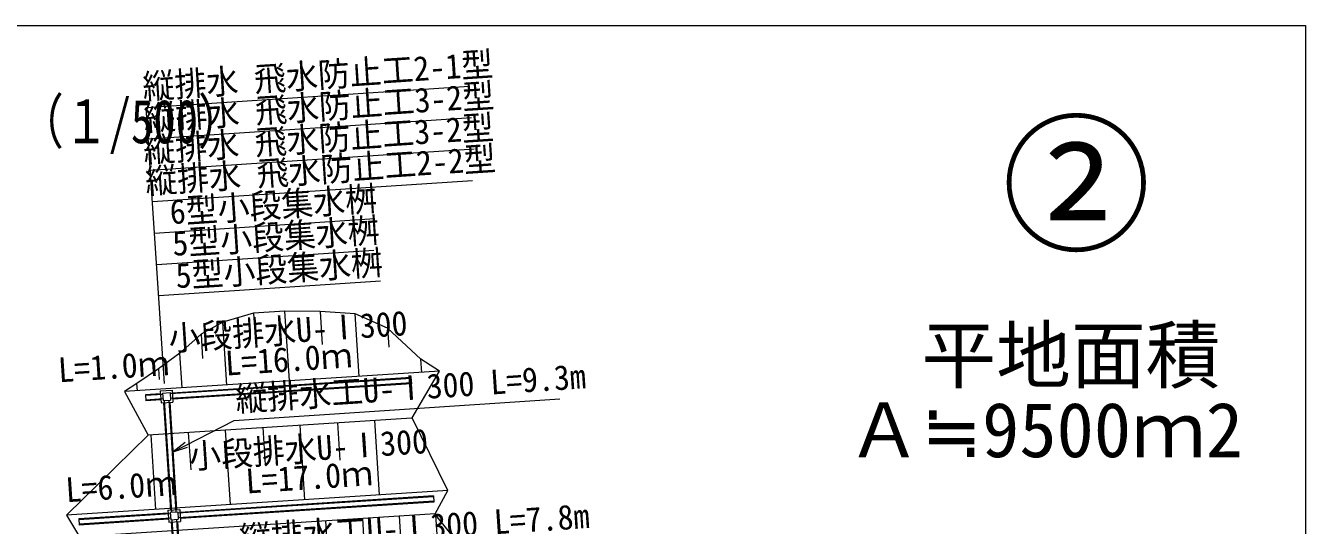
# Model space of a CAD drawing. Units: millimetres on the paper. Extents: x 0 to 420, y -60 to 297.
# Drawn here: x 248.7 to 420, y 230.1 to 297 of the extents above; entities that cross this region are included whole.
import ezdxf
from ezdxf.enums import TextEntityAlignment as Align

# ---------------------------------------------------------------- set-up
doc = ezdxf.new("R2010")
doc.units = ezdxf.units.MM
for name, color, linetype, lineweight in [('_0-3_①．雨水', 7, 'Continuous', 9), ('①．雨水', 7, 'Continuous', 9), ('造成地', 7, 'Continuous', 9)]:
    doc.layers.add(name, color=color, linetype=linetype, lineweight=lineweight)
doc.styles.add('ＭＳ ゴシック', font='')
doc.styles.get('ＭＳ ゴシック').set_extended_font_data('MS Gothic')

msp = doc.modelspace()

# ---------------------------------------------------------------- linework, layer by layer
at = {"layer": '_0-3_①．雨水'}
for p, q in [((308.12, 288.872), (264.882, 286.007)), ((267.324, 249.137), (264.882, 286.007)), ((308.398, 284.67), (265.16, 281.806)), ((308.777, 280.475), (265.438, 277.604)), ((308.545, 276.239), (265.717, 273.402)), ((295.484, 271.154), (265.995, 269.2)), ((295.345, 266.924), (266.274, 264.998)), ((296.252, 262.82), (266.548, 260.852)), ((276.667, 244.176), (320.229, 247.064)), ((268.472, 239.996), (276.667, 244.176)), ((270.102, 241.202), (268.472, 239.996)), ((268.472, 239.996), (270.405, 240.608))]:
    msp.add_line(p, q, dxfattribs=at)
at = {"layer": '①．雨水'}
for p, q in [((300.315, 249.795), (268.082, 247.715)), ((300.353, 249.197), (268.121, 247.116)), ((300.308, 249.905), (268.375, 247.844)), ((300.36, 249.087), (268.428, 247.026)), ((300.308, 249.905), (300.36, 249.087)), ((266.778, 247.741), (264.782, 247.612)), ((264.782, 247.612), (264.835, 246.794)), ((267.085, 247.65), (264.789, 247.502)), ((267.123, 247.052), (264.828, 246.903)), ((266.831, 246.923), (264.835, 246.794)), ((266.754, 248.122), (268.35, 248.225)), ((266.754, 248.122), (266.857, 246.525)), ((267.072, 247.842), (268.07, 247.906)), ((267.072, 247.842), (267.137, 246.844)), ((267.137, 246.844), (268.134, 246.908)), ((268.302, 231.896), (267.336, 246.856)), ((268.901, 231.935), (267.935, 246.895)), ((268.07, 247.906), (268.134, 246.908)), ((268.35, 248.225), (268.453, 246.628)), ((266.857, 246.525), (268.453, 246.628)), ((268.173, 232.189), (267.246, 246.55)), ((268.991, 232.241), (268.064, 246.603)), ((303.341, 233.958), (269.113, 231.748)), ((303.38, 233.359), (269.152, 231.15)), ((303.334, 234.068), (269.405, 231.877)), ((303.387, 233.249), (269.458, 231.059)), ((303.334, 234.068), (303.387, 233.249)), ((267.809, 231.774), (255.834, 231.001)), ((268.115, 231.684), (255.841, 230.892)), ((267.784, 232.164), (269.38, 232.267)), ((267.784, 232.164), (267.887, 230.567)), ((268.102, 231.884), (269.1, 231.948)), ((268.102, 231.884), (268.167, 230.886)), ((269.1, 231.948), (269.165, 230.95)), ((269.38, 232.267), (269.483, 230.67)), ((255.834, 231.001), (255.887, 230.183)), ((268.154, 231.085), (255.88, 230.293)), ((267.862, 230.956), (255.887, 230.183)), ((267.887, 230.567), (269.483, 230.67)), ((268.167, 230.886), (269.165, 230.95)), ((269.01, 219.216), (268.276, 230.592)), ((269.139, 218.924), (268.366, 230.899)), ((269.738, 218.962), (268.965, 230.937)), ((269.828, 219.269), (269.094, 230.645))]:
    msp.add_line(p, q, dxfattribs=at)
at = {"layer": '造成地'}
for p, q in [((0.484, 297.002), (420.029, 297.002)), ((420.029, 297.002), (420.029, -0.005)), ((283.45, 258.797), (279.256, 258.508)), ((284.053, 249.457), (283.45, 258.797)), ((288.141, 258.773), (283.45, 258.797)), ((288.141, 258.773), (288.427, 254.349)), ((292.854, 258.417), (288.141, 258.773)), ((275.12, 257.307), (272.215, 255.734)), ((279.256, 258.508), (275.12, 257.307)), ((275.661, 248.915), (275.12, 257.307)), ((279.256, 258.508), (279.542, 254.075)), ((293.393, 250.06), (292.854, 258.417)), ((297.172, 256.517), (292.854, 258.417)), ((272.215, 255.734), (269.374, 253.173)), ((272.215, 255.734), (272.426, 252.476)), ((297.172, 256.517), (297.336, 253.981)), ((301.635, 252.384), (297.172, 256.517)), ((269.374, 253.173), (266.503, 251.077)), ((269.674, 248.529), (269.374, 253.173)), ((301.75, 250.6), (301.635, 252.384)), ((304.126, 250.753), (301.635, 252.384)), ((304.126, 250.753), (261.962, 248.031)), ((266.503, 251.077), (263.622, 249.14)), ((266.503, 251.077), (266.595, 249.666)), ((300.475, 244.506), (304.126, 250.753)), ((263.622, 249.14), (261.962, 248.031)), ((263.687, 248.142), (263.622, 249.14)), ((300.315, 249.795), (268.082, 247.714)), ((300.353, 249.196), (268.121, 247.116)), ((300.308, 249.905), (268.375, 247.843)), ((300.36, 249.086), (268.427, 247.025)), ((300.308, 249.905), (300.36, 249.086)), ((261.962, 248.031), (265.144, 242.224)), ((266.778, 247.74), (264.782, 247.612)), ((264.782, 247.612), (264.835, 246.793)), ((267.085, 247.65), (264.789, 247.502)), ((267.123, 247.051), (264.828, 246.903)), ((266.831, 246.922), (264.835, 246.793)), ((266.754, 248.121), (268.35, 248.224)), ((266.754, 248.121), (266.856, 246.525)), ((267.072, 247.841), (268.07, 247.905)), ((267.072, 247.841), (267.137, 246.843)), ((267.137, 246.843), (268.134, 246.908)), ((268.302, 231.896), (267.336, 246.856)), ((268.901, 231.935), (267.935, 246.895)), ((268.07, 247.905), (268.134, 246.908)), ((268.35, 248.224), (268.453, 246.628)), ((266.856, 246.525), (268.453, 246.628)), ((268.173, 232.188), (267.246, 246.55)), ((268.991, 232.241), (268.064, 246.602)), ((300.389, 244.499), (265.144, 242.224)), ((286.121, 233.558), (285.477, 243.537)), ((290.467, 243.859), (290.789, 238.869)), ((296.1, 234.202), (295.456, 244.181)), ((305.256, 234.793), (300.475, 244.506)), ((265.144, 242.224), (254.189, 231.496)), ((266.163, 232.269), (265.519, 242.248)), ((270.509, 242.571), (270.831, 237.581)), ((276.142, 232.914), (275.498, 242.893)), ((280.488, 243.215), (280.81, 238.225)), ((305.256, 234.793), (254.189, 231.496)), ((303.533, 231.675), (305.256, 234.793)), ((303.341, 233.957), (269.113, 231.748)), ((303.38, 233.359), (269.152, 231.149)), ((303.334, 234.067), (269.405, 231.877)), ((303.387, 233.249), (269.458, 231.059)), ((303.334, 234.067), (303.387, 233.249)), ((254.189, 231.496), (255.925, 228.602)), ((267.809, 231.774), (255.834, 231.001)), ((268.115, 231.684), (255.841, 230.891)), ((303.533, 231.675), (255.925, 228.602)), ((267.784, 232.163), (269.38, 232.266)), ((267.784, 232.163), (267.887, 230.567)), ((268.102, 231.883), (269.1, 231.947)), ((268.102, 231.883), (268.167, 230.885)), ((269.1, 231.947), (269.165, 230.95)), ((269.38, 232.266), (269.483, 230.67)), ((298.745, 231.366), (299.065, 226.422)), ((303.656, 231.502), (303.533, 231.675)), ((304.289, 221.704), (303.656, 231.502)), ((306.926, 227.416), (303.656, 231.502)), ((255.834, 231.001), (255.887, 230.183)), ((268.154, 231.085), (255.88, 230.292)), ((267.862, 230.956), (255.887, 230.183)), ((267.887, 230.567), (269.483, 230.67)), ((268.167, 230.885), (269.165, 230.95)), ((269.01, 219.216), (268.276, 230.592)), ((269.139, 218.923), (268.366, 230.898)), ((269.738, 218.962), (268.965, 230.937)), ((269.828, 219.268), (269.094, 230.644)), ((284.512, 220.427), (283.867, 230.406)), ((288.857, 230.728), (289.179, 225.739)), ((294.491, 221.071), (293.846, 231.05))]:
    msp.add_line(p, q, dxfattribs=at)

# ---------------------------------------------------------------- texts
at = {"layer": '_0-3_①．雨水', "style": 'ＭＳ ゴシック', "width": 0.95}
for s, p in [('縦排水 飛水防止工2-1型', (264.56, 286.175)), ('縦排水 飛水防止工3-2型', (264.704, 281.945)), ('縦排水 飛水防止工3-2型', (264.657, 277.702)), ('縦排水 飛水防止工2-2型', (264.916, 273.53)), ('6型小段集水桝', (268.203, 269.441)), ('5型小段集水桝', (268.544, 265.212)), ('5型小段集水桝', (268.979, 260.886)), ('小段排水U-Ⅰ300', (268.034, 252.492)), ('L=16.0ｍ', (275.62, 249.187)), ('L=1.0ｍ', (253.259, 248.285)), ('縦排水工U-Ⅰ300 L=9.3m', (277.001, 244.389)), ('小段排水U-Ⅰ300', (270.778, 236.716)), ('L=17.0ｍ', (278.363, 233.41)), ('L=6.0ｍ', (254.257, 232.24)), ('縦排水工U-Ⅰ300 L=7.8m', (277.493, 225.701))]:
    msp.add_text(s, height=3.299, rotation=3.793, dxfattribs=at).set_placement(p, align=Align.BOTTOM_LEFT)
at = {"layer": '造成地', "style": 'ＭＳ ゴシック', "width": 0.75}
msp.add_text('縮尺（１/500）', height=5.865, rotation=0.002, dxfattribs=at).set_placement((235.839, 279.494), align=Align.BOTTOM_LEFT)
at = {"layer": '造成地', "color": 1, "style": 'ＭＳ ゴシック'}
for s, height, p in [('②', 14.66, (379.369, 264.005)), ('\u3000平地面積', 7.331, (358.644, 247.058)), ('Ａ≒9500ｍ2', 7.331, (358.644, 237.058))]:
    msp.add_text(s, height=height, rotation=0.002, dxfattribs=at).set_placement(p, align=Align.BOTTOM_LEFT)

doc.saveas('drawing.dxf')
